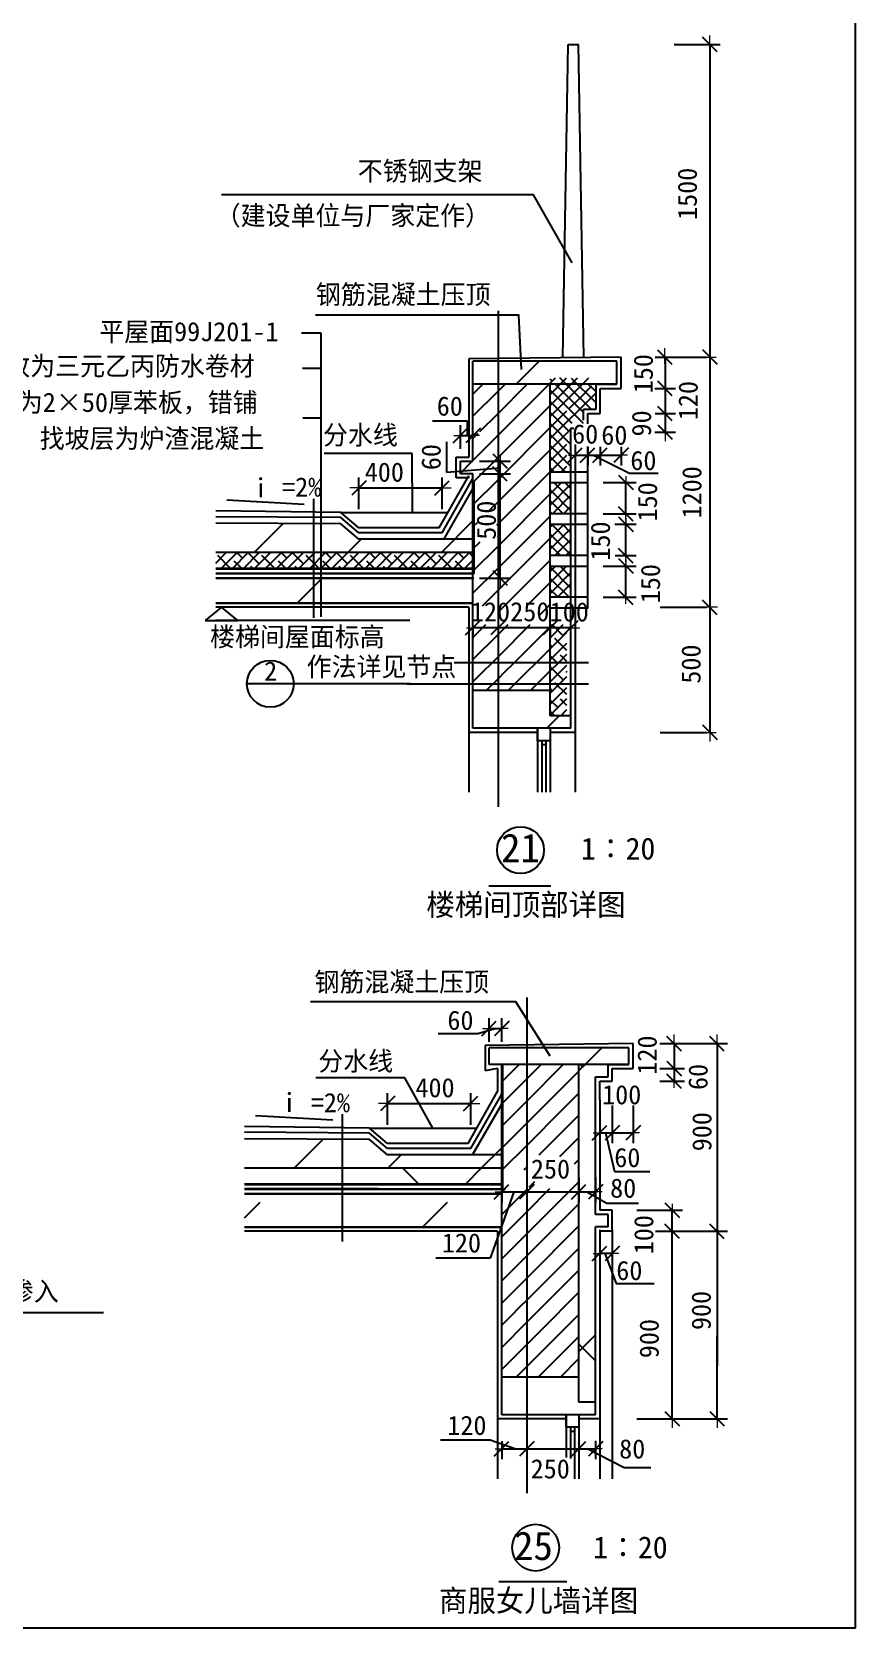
# Model space of a CAD drawing. Header units: metres. Extents: x 65 to 9390, y 5 to 11509.
# Drawn here: x 5442 to 9390, y 5 to 7657 of the extents above; entities that cross this region are included whole.
import ezdxf

# ---------------------------------------------------------------- set-up
doc = ezdxf.new("R2010")
doc.units = ezdxf.units.M
for name, color, linetype in [('PUB_DIM', 3, 'Continuous'), ('PUB_TEXT', 7, 'Continuous'), ('S_DOTE', 7, 'Continuous'), ('WALL', 7, 'Continuous')]:
    doc.layers.add(name, color=color, linetype=linetype)
pattern_1 = [(45, (0, 0), (-449.013, 449.013), [])]
pattern_2 = [(45, (0, 0), (-224.506, 224.506), [])]
pattern_3 = [(45, (0, 0), (-673.52, 673.52), [])]

# ---------------------------------------------------------------- blocks, each defined once
blk = doc.blocks.new('_DIMX')
at = {"lineweight": 15}
for p, q in [((-157.12, 0), (215.35, 0)), ((0, -186.55), (0, 149.74))]:
    blk.add_line(p, q, dxfattribs=at)
blk.add_lwpolyline([(-178.77, -174.13), (169.48, 174.41)])

msp = doc.modelspace()

# ---------------------------------------------------------------- hatches: boundary and pattern name
h = msp.add_hatch()
h.set_pattern_fill('ANSI31', scale=1000)
h.paths.add_polyline_path([(7677.83, 6078.4), (7677.83, 5968.4), (8247.83, 5968.4), (8247.83, 6078.4)])
h.paths.add_polyline_path([(7677.83, 4499.23), (7677.83, 4319.23), (8027.83, 4319.23), (8027.83, 4379.23), (7927.83, 4379.23), (7927.83, 4499.23)])
h.paths.add_polyline_path([(7677.83, 4319.23), (7677.83, 4499.23), (7557.83, 4499.23), (7557.83, 4319.23)])
h.paths.add_polyline_path([(7557.83, 6078.4), (7557.83, 5968.4), (7677.83, 5968.4), (7677.83, 6078.4)])
h = msp.add_hatch()
h.set_pattern_fill('AN33C', scale=200)
h.set_pattern_definition(pattern_1)
h.paths.add_polyline_path([(8247.83, 5968.4), (8247.83, 6078.4), (7677.83, 6078.4), (7677.83, 5968.4)])
h.paths.add_polyline_path([(7557.83, 6078.4), (7557.83, 5968.4), (7677.83, 5968.4), (7677.83, 6078.4)])
h.paths.add_polyline_path([(7677.83, 4499.23), (7677.83, 4319.23), (8027.83, 4319.23), (8027.83, 4379.23), (7927.83, 4379.23), (7927.83, 4499.23)])
h.paths.add_polyline_path([(7677.83, 4319.23), (7677.83, 4499.23), (7557.83, 4499.23), (7557.83, 4319.23)])
h = msp.add_hatch()
h.set_pattern_fill('AN33C', scale=100)
h.set_pattern_definition(pattern_2)
h.paths.add_polyline_path([(6792.91, 5299.32), (6323.72, 5302.38), (6323.72, 5162.67), (6792.91, 5162.67)])
h.paths.add_polyline_path([(6830.2, 5299.07), (6792.91, 5299.32), (6792.91, 5162.67), (6830.2, 5162.67)])
h.paths.add_polyline_path([(7557.83, 5225), (7009.86, 5225), (6924.1, 5298.46), (6830.2, 5299.07), (6830.2, 5162.67), (7557.83, 5162.67)])
h.paths.add_polyline_path([(7557.83, 5467.33), (7418.88, 5225), (7557.83, 5225)])
h = msp.add_hatch()
h.set_pattern_fill('AN32C', scale=300)
h.set_pattern_definition(pattern_3)
h.paths.add_polyline_path([(6792.91, 5299.32), (6323.72, 5302.38), (6323.72, 5162.67), (6792.91, 5162.67)])
h.paths.add_polyline_path([(6830.2, 5299.07), (6792.91, 5299.32), (6792.91, 5162.67), (6830.2, 5162.67)])
h.paths.add_polyline_path([(7557.83, 5225), (7009.86, 5225), (6924.1, 5298.46), (6830.2, 5299.07), (6830.2, 5162.67), (7557.83, 5162.67)])
h.paths.add_polyline_path([(7557.83, 5467.33), (7418.88, 5225), (7557.83, 5225)])
h = msp.add_hatch()
h.set_pattern_fill('AN33C', scale=200)
h.set_pattern_definition(pattern_1)
h.paths.add_polyline_path([(6872.47, 5038.87), (6323.72, 5038.87), (6323.72, 4918.87), (6872.47, 4918.87)])
h.paths.add_polyline_path([(7557.83, 5038.87), (6909.76, 5038.87), (6909.76, 4918.87), (7557.83, 4918.87)])
h.paths.add_polyline_path([(6909.76, 5038.87), (6872.47, 5038.87), (6872.47, 4918.87), (6909.76, 4918.87)])
h = msp.add_hatch()
h.set_pattern_fill('ANSI31', scale=1000)
h.paths.add_polyline_path([(7557.83, 5038.87), (6909.76, 5038.87), (6909.76, 4918.87), (7557.83, 4918.87)])
h.paths.add_polyline_path([(6909.76, 5038.87), (6872.47, 5038.87), (6872.47, 4918.87), (6909.76, 4918.87)])
h.paths.add_polyline_path([(6872.47, 5038.87), (6323.72, 5038.87), (6323.72, 4918.87), (6872.47, 4918.87)])
h = msp.add_hatch()
h.set_pattern_fill('AN33C', scale=200)
h.set_pattern_definition(pattern_1)
h.paths.add_polyline_path([(7815.42, 2706.93), (7815.42, 2786.93), (7635.42, 2786.93), (7635.42, 2706.93)])
h.paths.add_polyline_path([(7815.42, 2786.93), (7815.42, 2706.93), (8305.42, 2706.93), (8305.42, 2786.93)])
h.paths.add_polyline_path([(8145.42, 1027.76), (8145.42, 1087.76), (8065.42, 1087.76), (8065.42, 1207.76), (7815.42, 1207.76), (7815.42, 1027.76)])
h.paths.add_polyline_path([(7815.42, 1207.76), (7695.42, 1207.76), (7695.42, 1027.76), (7815.42, 1027.76)])
h = msp.add_hatch()
h.set_pattern_fill('ANSI31', scale=1000)
h.paths.add_polyline_path([(7815.42, 2706.93), (7815.42, 2786.93), (7635.42, 2786.93), (7635.42, 2706.93)])
h.paths.add_polyline_path([(8305.42, 2706.93), (8305.42, 2786.93), (7815.42, 2786.93), (7815.42, 2706.93)])
h.paths.add_polyline_path([(8145.42, 1027.76), (8145.42, 1087.76), (8065.42, 1087.76), (8065.42, 1207.76), (7815.42, 1207.76), (7815.42, 1027.76)])
h.paths.add_polyline_path([(7815.42, 1207.76), (7695.42, 1207.76), (7695.42, 1027.76), (7815.42, 1027.76)])
h = msp.add_hatch()
h.set_pattern_fill('ANSI38', scale=300)
h.paths.add_polyline_path([(8145.42, 2646.93), (8205.42, 2646.93), (8205.42, 2706.93), (8065.42, 2706.93), (8065.42, 2500.88, -0.03), (8145.42, 2496.86), (8145.42, 2515.77), (8145.42, 2556.93)])
h.paths.add_polyline_path([(8145.42, 2496.86, 0.03), (8065.42, 2500.88), (8065.42, 1545.89), (8145.42, 1545.89), (8145.42, 1927.76), (8205.42, 1927.76), (8205.42, 1987.76), (8145.42, 1987.76)])
h.paths.add_polyline_path([(8145.42, 1502.32), (8065.42, 1502.32), (8065.42, 1207.76), (8065.42, 1087.76), (8145.42, 1087.76)])
h.paths.add_polyline_path([(8145.42, 1545.89), (8065.42, 1545.89), (8065.42, 1502.32), (8145.42, 1502.32)])
h = msp.add_hatch()
h.set_pattern_fill('AN33C', scale=100)
h.set_pattern_definition(pattern_2)
h.paths.add_polyline_path([(6930.49, 2347.85), (6461.31, 2350.91), (6461.31, 2211.2), (6930.49, 2211.2)])
h.paths.add_polyline_path([(6967.78, 2347.6), (6930.49, 2347.85), (6930.49, 2211.2), (6967.78, 2211.2)])
h.paths.add_polyline_path([(7695.42, 2273.53), (7147.45, 2273.53), (7061.68, 2346.99), (6967.78, 2347.6), (6967.78, 2211.2), (7695.42, 2211.2)])
h.paths.add_polyline_path([(7695.42, 2515.86), (7556.47, 2273.53), (7695.42, 2273.53)])
h = msp.add_hatch()
h.set_pattern_fill('AN32C', scale=300)
h.set_pattern_definition(pattern_3)
h.paths.add_polyline_path([(6930.49, 2347.85), (6461.31, 2350.91), (6461.31, 2211.2), (6930.49, 2211.2)])
h.paths.add_polyline_path([(6967.78, 2347.6), (6930.49, 2347.85), (6930.49, 2211.2), (6967.78, 2211.2)])
h.paths.add_polyline_path([(7695.42, 2273.53), (7147.45, 2273.53), (7061.68, 2346.99), (6967.78, 2347.6), (6967.78, 2211.2), (7695.42, 2211.2)])
h.paths.add_polyline_path([(7695.42, 2515.86), (7556.47, 2273.53), (7695.42, 2273.53)])
h = msp.add_hatch()
h.set_pattern_fill('ANSI38', scale=300)
h.paths.add_polyline_path([(6930.49, 2211.2), (6461.31, 2211.2), (6461.31, 2133.45), (6930.49, 2133.45)])
h.paths.add_polyline_path([(7695.42, 2211.2), (6967.78, 2211.2), (6967.78, 2133.45), (7695.42, 2133.45)])
h.paths.add_polyline_path([(6967.78, 2211.2), (6930.49, 2211.2), (6930.49, 2133.45), (6967.78, 2133.45)])
h = msp.add_hatch()
h.set_pattern_fill('ANSI31', scale=1000)
h.paths.add_polyline_path([(7695.42, 2047.4), (7047.35, 2047.4), (7047.35, 1927.4), (7695.42, 1927.4)])
h.paths.add_polyline_path([(7047.35, 2047.4), (7010.06, 2047.4), (7010.06, 1927.4), (7047.35, 1927.4)])
h.paths.add_polyline_path([(7010.06, 2047.4), (6461.31, 2047.4), (6461.31, 1927.4), (7010.06, 1927.4)])
h = msp.add_hatch()
h.set_pattern_fill('AN33C', scale=200)
h.set_pattern_definition(pattern_1)
h.paths.add_polyline_path([(7010.06, 2047.4), (6461.31, 2047.4), (6461.31, 1927.4), (7010.06, 1927.4)])
h.paths.add_polyline_path([(7695.42, 2047.4), (7047.35, 2047.4), (7047.35, 1927.4), (7695.42, 1927.4)])
h.paths.add_polyline_path([(7047.35, 2047.4), (7010.06, 2047.4), (7010.06, 1927.4), (7047.35, 1927.4)])

# ---------------------------------------------------------------- linework, layer by layer
for p, q in [((7989.34, 6096.79), (8014.34, 7596.79)), ((8014.34, 7596.79), (8064.33, 7597.63)), ((8089.34, 6096.79), (8064.34, 7596.79)), ((6830.2, 6213.51), (6735.04, 6213.51)), ((6830.2, 4852.33), (6830.2, 6213.51)), ((8267.83, 6098.4), (7537.83, 6089.31)), ((7537.83, 6089.31), (7537.83, 5619)), ((8247.83, 6078.4), (7557.83, 6078.4)), ((7557.83, 5599), (7557.83, 6078.4)), ((8247.83, 5968.4), (8247.83, 6078.4)), ((8267.83, 5948.4), (8267.83, 6098.4)), ((6822.64, 6044.17), (6739.54, 6044.17)), ((7927.83, 5972.66), (7953.57, 5998.4)), ((7927.83, 5919.63), (8006.6, 5998.4)), ((7927.83, 5866.6), (8059.64, 5998.4)), ((7927.83, 5813.56), (8112.67, 5998.4)), ((7937.61, 5982.44), (7927.83, 5992.22)), ((8017.16, 5955.92), (7974.68, 5998.4)), ((8149.77, 5876.92), (8030.42, 5995.7)), ((7557.83, 5920.86), (7605.37, 5968.4)), ((8247.83, 5968.4), (7557.83, 5968.4)), ((7557.83, 5814.79), (7677.83, 5934.79)), ((7589.57, 5634.4), (7923.57, 5968.4)), ((7677.83, 5934.79), (7711.44, 5968.4)), ((7677.83, 5828.73), (7817.5, 5968.4)), ((7927.83, 4690.34), (7927.83, 5968.4)), ((7964.12, 5902.89), (7927.83, 5939.18)), ((7927.83, 5707.5), (8147.83, 5927.5)), ((8087.83, 5832.22), (7951.65, 5968.4)), ((8087.49, 5779.52), (7964.12, 5902.89)), ((8015.7, 5848.4), (8067.83, 5900.53)), ((8124.68, 5848.4), (8017.16, 5955.92)), ((8067.83, 5900.53), (8127.83, 5960.53)), ((8147.83, 5931.32), (8109.97, 5969.18)), ((8147.83, 5848.4), (8147.83, 5968.4)), ((8147.83, 5968.4), (8247.83, 5968.4)), ((8167.83, 5828.4), (8167.83, 5948.4)), ((8167.83, 5948.4), (8267.83, 5948.4)), ((7591.22, 5742.11), (7677.83, 5828.73)), ((7677.83, 5616.6), (7927.83, 5866.6)), ((8034.15, 5779.83), (7927.83, 5886.15)), ((7927.83, 5760.53), (8007.83, 5840.53)), ((8017.16, 5743.79), (7927.83, 5833.12)), ((8087.83, 5796.03), (8087.83, 5848.4)), ((8087.83, 5848.4), (8147.83, 5848.4)), ((8107.83, 5782.43), (8107.83, 5828.4)), ((8107.83, 5828.4), (8167.83, 5828.4)), ((6822.64, 5805.22), (6741.79, 5805.22)), ((7531.26, 5790.75), (7364.28, 5790.75)), ((7531.26, 5722.72), (7531.26, 5790.75)), ((7677.83, 5510.53), (7927.83, 5760.53)), ((7937.61, 5770.31), (7927.83, 5780.08)), ((7927.83, 5654.46), (8031.77, 5758.4)), ((8027.83, 5680.08), (7937.61, 5770.31)), ((8027.83, 5758.4), (8041.43, 5758.4)), ((8027.83, 5507.24), (8027.83, 5758.4)), ((7432.53, 5545.84), (7432.53, 5691.61)), ((7557.83, 5708.73), (7582.35, 5733.25)), ((7672.35, 5717.18), (7677.83, 5722.66)), ((8027.83, 5627.05), (7927.83, 5727.05)), ((7927.83, 5601.43), (8007.83, 5681.43)), ((8027.83, 5574.02), (7927.83, 5674.02)), ((8047.83, 5678.75), (8047.83, 5507.24)), ((7266.03, 5635.68), (6843.51, 5635.68)), ((7477.83, 5519), (7477.83, 5619)), ((7477.83, 5619), (7537.83, 5619)), ((7497.83, 5542.66), (7554.17, 5599)), ((7497.83, 5539), (7497.83, 5599)), ((7497.83, 5599), (7557.83, 5599)), ((7557.83, 5602.66), (7589.57, 5634.4)), ((7557.83, 5496.6), (7677.83, 5616.6)), ((7677.83, 5404.46), (7927.83, 5654.46)), ((7927.83, 5548.4), (8007.83, 5628.4)), ((8002.02, 5546.79), (7927.83, 5620.99)), ((8007.83, 5647.05), (8003.9, 5650.98)), ((8135.61, 5628.57), (8308.56, 5542.17)), ((7396.39, 5280.1), (7537.83, 5528.96)), ((7410.07, 5255.61), (7557.83, 5515.58)), ((7687.06, 5565.28), (7432.53, 5545.84)), ((7537.83, 5519), (7477.83, 5519)), ((7557.83, 5539), (7497.83, 5539)), ((7537.83, 5519), (7537.83, 5528.96)), ((7557.83, 5539), (7557.83, 5539)), ((7557.83, 5507.24), (7557.83, 5539)), ((7557.83, 5390.53), (7677.83, 5510.53)), ((7677.83, 5298.4), (7927.83, 5548.4)), ((7948.99, 5546.79), (7927.83, 5567.95)), ((7979.26, 5546.79), (8007.83, 5575.37)), ((8308.56, 5542.17), (8445.55, 5542.17)), ((7557.83, 4690.34), (7557.83, 5507.24)), ((7561.59, 5507.24), (7561.59, 5058.87)), ((7677.83, 5192.33), (7927.83, 5442.33)), ((7927.83, 5495.37), (7929.26, 5496.79)), ((7927.83, 5442.33), (7982.29, 5496.79)), ((7927.83, 5389.3), (8025.89, 5487.35)), ((8027.83, 5361.89), (7927.83, 5461.89)), ((7938.36, 5346.79), (8027.83, 5436.27)), ((8027.83, 5414.92), (7945.96, 5496.79)), ((8027.83, 5467.95), (7998.99, 5496.79)), ((8007.83, 5434.92), (8003.9, 5438.85)), ((8027.83, 4690.34), (8027.83, 5507.24)), ((8047.83, 5507.24), (8047.83, 4690.34)), ((6924.1, 5353.56), (6323.72, 5361.67)), ((6792.91, 5419.33), (6792.91, 4848.8)), ((7639.01, 5365.65), (7677.83, 5404.46)), ((7989.89, 5346.79), (7927.83, 5408.85)), ((7991.39, 5346.79), (8027.83, 5383.23)), ((6924.1, 5329.07), (6323.72, 5333.23)), ((6924.1, 5298.46), (6323.72, 5302.38)), ((7009.86, 5280.1), (6924.1, 5353.56)), ((6924.1, 5353.56), (7438.14, 5353.56)), ((7009.86, 5255.61), (6924.1, 5329.07)), ((7009.86, 5225), (6924.1, 5298.46)), ((7557.83, 5284.46), (7582.35, 5308.98)), ((7672.35, 5292.92), (7677.83, 5298.4)), ((7677.83, 5086.27), (7927.83, 5336.27)), ((7936.86, 5346.79), (7927.83, 5355.82)), ((7927.83, 5283.23), (7941.39, 5296.79)), ((7927.83, 5230.2), (7994.42, 5296.79)), ((8027.83, 5202.79), (7933.82, 5296.79)), ((8027.83, 5255.82), (7986.86, 5296.79)), ((7396.39, 5280.1), (7009.86, 5280.1)), ((7410.07, 5255.61), (7009.86, 5255.61)), ((7557.83, 5225), (7009.86, 5225)), ((7557.83, 5178.4), (7591.65, 5212.22)), ((7677.83, 4980.2), (7927.83, 5230.2)), ((7927.83, 5177.17), (8027.83, 5277.17)), ((8027.83, 5149.75), (7927.83, 5249.75)), ((7950.49, 5146.79), (8027.83, 5224.13)), ((8007.83, 5222.79), (8003.9, 5226.72)), ((6323.72, 5111.01), (6375.37, 5162.67)), ((6323.72, 5162.67), (7557.83, 5162.67)), ((6395.61, 5084.92), (6333.36, 5147.17)), ((6350.66, 5084.92), (6428.4, 5162.67)), ((6373.13, 5160.43), (6370.9, 5162.67)), ((6403.69, 5084.92), (6481.44, 5162.67)), ((6452.68, 5133.91), (6423.93, 5162.67)), ((6456.72, 5084.92), (6534.47, 5162.67)), ((6532.23, 5107.39), (6476.96, 5162.67)), ((6509.75, 5084.92), (6587.5, 5162.67)), ((6607.74, 5084.92), (6545.49, 5147.17)), ((6562.79, 5084.92), (6640.54, 5162.67)), ((6585.27, 5160.43), (6583.03, 5162.67)), ((6615.82, 5084.92), (6693.57, 5162.67)), ((6664.82, 5133.91), (6636.06, 5162.67)), ((6668.85, 5084.92), (6746.6, 5162.67)), ((6744.37, 5107.39), (6689.09, 5162.67)), ((6721.89, 5084.92), (6792.91, 5155.94)), ((6792.91, 5111.89), (6757.62, 5147.17)), ((6792.91, 5155.94), (6799.64, 5162.67)), ((6792.91, 5102.9), (6830.2, 5140.19)), ((6797.4, 5160.43), (6795.16, 5162.67)), ((6830.2, 5140.19), (6852.67, 5162.67)), ((6830.2, 5087.16), (6905.7, 5162.67)), ((6876.95, 5133.91), (6848.19, 5162.67)), ((6880.99, 5084.92), (6958.73, 5162.67)), ((6956.5, 5107.39), (6901.23, 5162.67)), ((6934.02, 5084.92), (7011.77, 5162.67)), ((7032.01, 5084.92), (6969.76, 5147.17)), ((6987.05, 5084.92), (7064.8, 5162.67)), ((7009.53, 5160.43), (7007.29, 5162.67)), ((7040.08, 5084.92), (7117.83, 5162.67)), ((7089.08, 5133.91), (7060.33, 5162.67)), ((7093.12, 5084.92), (7170.87, 5162.67)), ((7168.63, 5107.39), (7113.36, 5162.67)), ((7146.15, 5084.92), (7223.9, 5162.67)), ((7244.14, 5084.92), (7181.89, 5147.17)), ((7199.18, 5084.92), (7276.93, 5162.67)), ((7221.66, 5160.43), (7219.42, 5162.67)), ((7252.22, 5084.92), (7329.97, 5162.67)), ((7301.21, 5133.91), (7272.46, 5162.67)), ((7305.25, 5084.92), (7383, 5162.67)), ((7380.76, 5107.39), (7325.49, 5162.67)), ((7358.28, 5084.92), (7436.03, 5162.67)), ((7456.27, 5084.92), (7394.02, 5147.17)), ((7411.32, 5084.92), (7489.06, 5162.67)), ((7433.79, 5160.43), (7431.56, 5162.67)), ((7464.35, 5084.92), (7542.1, 5162.67)), ((7513.34, 5133.91), (7484.59, 5162.67)), ((7557.83, 5142.46), (7537.62, 5162.67)), ((7557.83, 5072.33), (7677.83, 5192.33)), ((7977.76, 5146.79), (7927.83, 5196.72)), ((8003.52, 5146.79), (8027.83, 5171.1)), ((6323.72, 5084.92), (7557.83, 5084.92)), ((7557.83, 5084.92), (6323.72, 5084.92)), ((6323.72, 5082.67), (7557.83, 5082.67)), ((6323.72, 5063.02), (6965.6, 5063.02)), ((7557.83, 5060.77), (6323.72, 5060.77)), ((6323.72, 5060.77), (7561.59, 5060.77)), ((7561.59, 5058.87), (6323.72, 5058.87)), ((6448.65, 5084.92), (6412.91, 5120.65)), ((6501.68, 5084.92), (6492.46, 5094.14)), ((6660.78, 5084.92), (6625.04, 5120.65)), ((6713.81, 5084.92), (6704.59, 5094.14)), ((6774.92, 5084.92), (6792.91, 5102.9)), ((6819.88, 5084.92), (6792.91, 5111.89)), ((6827.95, 5084.92), (6830.2, 5087.16)), ((6872.91, 5084.92), (6837.17, 5120.65)), ((6925.94, 5084.92), (6916.72, 5094.14)), ((7085.04, 5084.92), (7049.3, 5120.65)), ((7138.08, 5084.92), (7128.85, 5094.14)), ((7297.17, 5084.92), (7261.44, 5120.65)), ((7350.21, 5084.92), (7340.99, 5094.14)), ((7509.31, 5084.92), (7473.57, 5120.65)), ((7517.38, 5084.92), (7557.83, 5125.37)), ((7557.83, 5089.42), (7553.12, 5094.14)), ((7557.83, 4966.27), (7677.83, 5086.27)), ((7689.97, 4886.27), (7927.83, 5124.13)), ((7927.83, 5071.1), (7953.52, 5096.79)), ((7927.83, 5018.07), (8006.56, 5096.79)), ((8027.83, 4990.66), (7927.83, 5090.66)), ((7927.83, 4965.03), (8027.83, 5065.03)), ((8027.83, 5043.69), (7977.38, 5094.14)), ((7561.59, 5038.87), (6323.72, 5038.87)), ((7557.83, 5038.87), (6323.72, 5038.87)), ((6323.72, 5038.87), (7557.83, 5038.87)), ((7557.83, 4319.23), (7557.83, 5005.66)), ((7603.6, 4905.97), (7677.83, 4980.2)), ((7815.73, 4905.97), (7927.83, 5018.07)), ((8018.66, 4946.79), (7927.83, 5037.62)), ((7927.83, 4379.23), (7927.83, 5005.66)), ((7965.63, 4946.79), (7927.83, 4984.59)), ((7962.62, 4946.79), (8027.83, 5012)), ((8007.83, 5010.66), (8003.9, 5014.59)), ((8027.83, 4319.23), (8027.83, 5005.66)), ((8047.83, 5005.66), (8047.83, 4012.19)), ((7557.83, 4918.87), (6323.72, 4918.87)), ((6323.72, 4918.87), (7557.83, 4918.87)), ((7537.83, 4898.87), (6323.72, 4898.87)), ((7537.83, 4898.87), (7537.83, 4012.19)), ((7537.83, 4898.87), (7537.83, 4690.34)), ((7879.54, 4863.71), (7927.83, 4912)), ((7557.83, 4754.13), (7619.67, 4815.97)), ((7557.83, 4648.07), (7677.83, 4768.07)), ((7677.83, 4768.07), (7726.11, 4816.35)), ((7677.83, 4662), (7831.8, 4815.97)), ((7755.17, 4633.27), (7927.83, 4805.94)), ((7927.83, 4805.94), (7937.86, 4815.97)), ((7927.83, 4752.9), (7990.9, 4815.97)), ((7927.83, 4699.87), (8007.83, 4779.87)), ((7990.64, 4762.68), (7937.35, 4815.97)), ((8007.83, 4692.46), (7950.87, 4749.42)), ((8007.83, 4798.52), (8003.9, 4802.45)), ((7861.23, 4633.27), (7927.83, 4699.87)), ((7937.61, 4709.65), (7927.83, 4719.42)), ((7927.83, 4646.84), (7956.41, 4675.41)), ((7956.41, 4675.41), (8007.83, 4726.84)), ((7967.3, 4633.27), (8007.83, 4673.8)), ((8007.83, 4639.42), (7977.38, 4669.87)), ((8112.34, 4633.27), (7467.67, 4633.27)), ((7602.98, 4587.15), (7649.1, 4633.27)), ((7649.1, 4633.27), (7677.83, 4662)), ((7709.05, 4587.15), (7755.17, 4633.27)), ((7815.11, 4587.15), (7861.23, 4633.27)), ((7921.18, 4587.15), (7927.83, 4593.8)), ((7960.95, 4633.27), (7927.83, 4666.39)), ((7927.83, 4593.8), (7967.3, 4633.27)), ((7927.83, 4540.77), (8007.83, 4620.77)), ((7990.64, 4550.55), (7927.83, 4613.36)), ((7964.12, 4630.1), (7960.95, 4633.27)), ((7258.17, 4531.73), (6474.87, 4531.73)), ((7239.75, 4531.73), (8112.34, 4531.73)), ((7557.83, 4542), (7602.98, 4587.15)), ((7621.13, 4499.23), (7677.83, 4555.94)), ((7677.83, 4555.94), (7709.05, 4587.15)), ((7727.19, 4499.23), (7815.11, 4587.15)), ((7833.26, 4499.23), (7921.18, 4587.15)), ((7927.83, 4487.74), (8007.83, 4567.74)), ((8007.83, 4480.32), (7950.87, 4537.29)), ((8007.83, 4586.39), (8003.9, 4590.32)), ((7927.83, 4499.23), (7557.83, 4499.23)), ((7927.83, 4434.7), (8007.83, 4514.7)), ((7937.61, 4497.51), (7927.83, 4507.29)), ((7927.83, 4381.67), (8007.83, 4461.67)), ((7964.12, 4417.97), (7927.83, 4454.26)), ((8007.83, 4427.29), (7977.38, 4457.74)), ((7949.83, 4379.23), (7927.83, 4401.23)), ((8027.83, 4379.23), (7927.83, 4379.23)), ((7978.42, 4379.23), (8007.83, 4408.64)), ((7867.83, 4299.23), (7537.83, 4299.23)), ((8027.83, 4319.23), (7557.83, 4319.23)), ((7864.42, 4321.93), (7864.42, 4321.93)), ((7864.42, 4321.93), (7864.42, 4321.93)), ((7867.83, 4319.23), (7867.83, 4259.23)), ((7867.83, 4259.23), (7867.83, 4319.23)), ((7927.83, 4319.23), (7927.83, 4259.23)), ((7927.83, 4319.23), (7927.83, 4259.23)), ((8047.83, 4299.23), (7927.83, 4299.23)), ((7867.83, 4259.23), (7867.83, 4012.19)), ((7927.83, 4259.23), (7867.83, 4259.23)), ((7927.83, 4259.23), (7867.83, 4259.23)), ((7887.83, 4259.23), (7887.83, 4012.19)), ((7907.83, 4239.23), (7887.83, 4239.23)), ((7907.83, 4259.23), (7907.83, 4012.19)), ((7927.83, 4259.23), (7927.83, 4012.19)), ((7580.85, 2854.36), (7391.33, 2854.36)), ((7668.54, 2879.8), (7580.85, 2854.36)), ((8325.42, 2806.93), (7615.42, 2797.07)), ((7615.42, 2797.84), (7615.42, 2676.93)), ((8305.42, 2786.93), (7635.42, 2786.93)), ((7635.42, 2706.93), (7635.42, 2786.93)), ((8305.42, 2706.93), (8305.42, 2786.93)), ((8325.42, 2686.93), (8325.42, 2806.93)), ((7675.42, 2686.93), (7615.42, 2676.93)), ((8305.42, 2706.93), (7635.42, 2706.93)), ((7675.42, 2686.93), (7675.42, 2577.49)), ((7695.42, 1698.87), (7695.42, 2706.93)), ((7699.18, 2706.93), (7699.18, 2107.4)), ((7699.18, 2627.19), (7778.91, 2706.93)), ((7815.42, 2637.37), (7884.98, 2706.93)), ((7815.42, 2531.3), (7991.04, 2706.93)), ((8065.42, 1207.76), (8065.42, 2706.93)), ((8205.42, 2646.93), (8205.42, 2706.93)), ((8205.42, 2706.93), (8305.42, 2706.93)), ((8225.42, 2626.93), (8225.42, 2686.93)), ((8225.42, 2686.93), (8325.42, 2686.93)), ((7230.72, 2642.83), (6804.25, 2642.83)), ((7699.18, 2521.13), (7815.42, 2637.37)), ((7865.6, 2475.42), (8065.42, 2675.24)), ((8145.42, 2556.93), (8145.42, 2646.93)), ((8145.42, 2646.93), (8205.42, 2646.93)), ((8165.42, 2536.93), (8165.42, 2626.93)), ((8165.42, 2626.93), (8225.42, 2626.93)), ((7533.97, 2328.63), (7675.42, 2577.49)), ((7547.66, 2304.14), (7695.42, 2564.11)), ((7699.18, 2415.06), (7815.42, 2531.3)), ((7993.91, 2497.67), (8065.42, 2569.17)), ((8145.42, 2556.93), (8145.42, 2556.93)), ((8145.42, 2515.77), (8145.42, 2556.93)), ((8165.42, 2536.93), (8165.42, 2515.77)), ((8165.42, 2536.93), (8165.42, 2536.93)), ((6930.49, 2467.86), (6930.49, 1857.33)), ((7556.18, 2273.02), (7695.42, 2515.86)), ((7815.42, 2319.17), (7993.91, 2497.67)), ((7815.42, 2425.24), (7865.6, 2475.42)), ((7875.79, 2273.47), (8065.42, 2463.1)), ((8145.42, 1987.76), (8145.42, 2515.77)), ((8165.42, 2515.77), (8165.42, 2007.76)), ((7061.68, 2402.09), (6461.31, 2410.2)), ((7061.68, 2377.6), (6461.31, 2381.76)), ((7147.45, 2328.63), (7061.68, 2402.09)), ((7061.68, 2402.09), (7575.73, 2402.09)), ((7147.45, 2304.14), (7061.68, 2377.6)), ((7699.18, 2309), (7815.42, 2425.24)), ((8193.38, 2379.92), (8236.95, 2192.99)), ((7061.68, 2346.99), (6461.31, 2350.91)), ((7147.45, 2273.53), (7061.68, 2346.99)), ((7533.97, 2328.63), (7147.45, 2328.63)), ((7547.66, 2304.14), (7147.45, 2304.14)), ((7699.18, 2202.93), (7815.42, 2319.17)), ((7974.26, 2265.89), (8065.42, 2357.04)), ((7695.42, 2273.53), (7147.45, 2273.53)), ((8044.99, 2230.54), (8065.42, 2250.97)), ((6461.31, 2211.2), (7695.42, 2211.2)), ((7804, 2201.69), (7815.42, 2213.1)), ((7815.42, 1894.91), (8065.42, 2144.91)), ((7827.56, 2119.18), (7854.15, 2145.77)), ((8236.95, 2192.99), (8406.12, 2192.99)), ((7695.42, 2133.45), (6461.31, 2133.45)), ((6461.31, 2133.45), (7695.42, 2133.45)), ((6461.31, 2131.2), (7695.42, 2131.2)), ((6461.31, 2111.55), (7103.19, 2111.55)), ((7695.42, 2109.3), (6461.31, 2109.3)), ((6461.31, 2109.3), (7699.18, 2109.3)), ((7699.18, 2107.4), (6461.31, 2107.4)), ((7699.18, 2087.4), (6461.31, 2087.4)), ((6461.31, 2087.4), (7695.42, 2087.4)), ((7695.42, 2087.4), (6461.31, 2087.4)), ((7754.25, 2096.36), (7639.42, 1778.84)), ((7695.42, 2093.1), (7714, 2111.69)), ((7695.42, 1987.04), (7815.42, 2107.04)), ((7815.42, 2107.04), (7820.06, 2111.69)), ((7815.42, 2000.97), (7926.13, 2111.69)), ((8103.53, 2096.39), (8199.64, 2042.62)), ((7695.42, 1027.76), (7695.42, 2014.19)), ((7695.42, 1880.97), (7815.42, 2000.97)), ((7815.42, 1788.84), (8065.42, 2038.84)), ((8225.42, 2007.76), (8165.42, 2007.76)), ((8199.64, 2042.62), (8352.15, 2042.62)), ((8225.42, 1907.76), (8225.42, 2007.76)), ((6461.31, 1927.4), (7695.42, 1927.4)), ((7695.42, 1927.4), (6461.31, 1927.4)), ((7815.42, 1682.77), (8065.42, 1932.77)), ((8205.42, 1987.76), (8145.42, 1987.76)), ((8145.42, 1027.76), (8145.42, 1927.76)), ((8205.42, 1927.76), (8145.42, 1927.76)), ((8205.42, 1927.76), (8205.42, 1987.76)), ((7675.42, 1907.4), (6461.31, 1907.4)), ((7675.42, 1907.4), (7675.42, 1698.87)), ((7675.42, 1907.4), (7675.42, 720.72)), ((7695.42, 1774.91), (7815.42, 1894.91)), ((8165.42, 1907.76), (8165.42, 720.72)), ((8225.42, 1907.76), (8165.42, 1907.76)), ((7639.42, 1778.84), (7379.02, 1778.84)), ((7695.42, 1668.84), (7815.42, 1788.84)), ((7815.42, 1576.71), (8065.42, 1826.71)), ((8189.56, 1800.2), (8244.67, 1656.8)), ((7890.66, 1545.89), (8065.42, 1720.64)), ((7695.42, 1562.77), (7815.42, 1682.77)), ((7996.73, 1545.89), (8065.42, 1614.58)), ((8244.67, 1656.8), (8426.64, 1656.8)), ((7741.02, 1502.32), (7784.6, 1545.89)), ((7784.6, 1545.89), (7815.42, 1576.71)), ((7847.09, 1502.32), (7890.66, 1545.89)), ((7953.16, 1502.32), (7996.73, 1545.89)), ((7695.42, 1456.71), (7741.02, 1502.32)), ((7695.42, 1350.64), (7815.42, 1470.64)), ((7815.42, 1470.64), (7847.09, 1502.32)), ((7815.42, 1364.58), (7953.16, 1502.32)), ((7815.42, 1258.51), (8059.22, 1502.32)), ((8059.22, 1502.32), (8065.42, 1508.51)), ((7870.73, 1207.76), (8065.42, 1402.44)), ((7695.42, 1244.58), (7815.42, 1364.58)), ((7764.67, 1207.76), (7815.42, 1258.51)), ((7976.8, 1207.76), (8065.42, 1296.38)), ((8065.42, 1207.76), (7695.42, 1207.76)), ((8065.42, 1087.76), (8065.42, 1207.76)), ((8065.42, 1087.76), (8065.42, 1207.76)), ((8145.42, 1087.76), (8065.42, 1087.76)), ((8005.42, 1007.76), (7675.42, 1007.76)), ((8145.42, 1027.76), (7695.42, 1027.76)), ((8002.01, 1030.46), (8002.01, 1030.46)), ((8002.01, 1030.46), (8002.01, 1030.46)), ((8005.42, 1027.76), (8005.42, 967.76)), ((8005.42, 967.76), (8005.42, 1027.76)), ((8065.42, 1027.76), (8065.42, 967.76)), ((8065.42, 1027.76), (8065.42, 967.76)), ((8065.42, 967.76), (8005.42, 967.76)), ((8005.42, 967.76), (8005.42, 822.14)), ((8065.42, 967.76), (8005.42, 967.76)), ((8025.42, 967.76), (8025.42, 818.4)), ((8045.42, 947.76), (8025.42, 947.76)), ((8045.42, 967.76), (8045.42, 720.72)), ((8065.42, 967.76), (8065.42, 720.72)), ((7640.27, 905.67), (7402.33, 905.67)), ((7759.24, 864.25), (7640.27, 905.67)), ((8104.86, 865.17), (8282.34, 774.93)), ((8282.34, 774.93), (8410.7, 774.93))]:
    msp.add_line(p, q)
msp.add_lwpolyline([(65.04, 11501.49), (9390.28, 11501.49), (9390.28, 4.66), (65.04, 4.66)], close=True)
for points in [[(8033.18, 6550.29), (7847.56, 6877.06), (6351.61, 6877.06)], [(7790.29, 6038.74), (7776.97, 6299.38), (6802.67, 6299.38)], [(8109.34, 5779.03), (8109.34, 5828.4)], [(8109.34, 4896.79), (8109.34, 5669.4)], [(7267.11, 5353.56), (7266.03, 5635.68)], [(7927.83, 5496.79), (8109.34, 5496.79), (8109.34, 5546.79), (7927.83, 5546.79)], [(7418.59, 5224.49), (7557.83, 5467.33)], [(7927.83, 5296.79), (8109.34, 5296.79), (8109.34, 5346.79), (7927.83, 5346.79)], [(7927.83, 5096.79), (8109.34, 5096.79), (8109.34, 5146.79), (7927.83, 5146.79)], [(7927.83, 4896.79), (8109.34, 4896.79), (8109.34, 4946.79), (7927.83, 4946.79)], [(7927.83, 4379.23), (7927.83, 4499.23)], [(8027.83, 4319.23), (7557.83, 4319.23)], [(7633.76, 3563.96), (7931.64, 3563.96)], [(7927.88, 2747.27), (7764.04, 3007.91), (6778.82, 3007.91)], [(7364.44, 2402.09), (7230.72, 2642.83)], [(8225.42, 1907.76), (8225.42, 720.76)], [(8145.42, 1027.76), (7695.42, 1027.76)], [(8165.42, 1007.76), (8065.42, 1007.76)], [(7681.57, 227.24), (8007.96, 227.24)]]:
    msp.add_lwpolyline(points)
for centre in [(6585.96, 4532.15), (7785.43, 3734.67), (7858.25, 390.35)]:
    msp.add_circle(centre, 112.25)
at = {"layer": 'PUB_DIM'}
for p, q in [((8521.87, 7597.93), (8743.79, 7597.93)), ((8693.79, 7597.73), (8693.79, 6098.6)), ((8430.7, 6098.4), (8527.46, 6098.4)), ((8455.43, 6098.4), (8677.35, 6098.4)), ((8455.43, 6098.4), (8677.35, 6098.4)), ((8478.67, 6098.2), (8478.67, 5948.6)), ((8693.79, 6098.2), (8693.79, 4899.07)), ((8430.11, 5948.4), (8528.76, 5948.4)), ((8430.11, 5948.4), (8526.86, 5948.4)), ((8478.76, 5948.2), (8478.76, 5828.6)), ((8430.7, 5828.4), (8529.35, 5828.4)), ((8430.7, 5828.4), (8529.35, 5828.4)), ((8478.76, 5828.2), (8478.76, 5738.6)), ((7497.83, 5659), (7497.83, 5772.83)), ((7557.83, 5659), (7557.83, 5772.83)), ((7497.63, 5722.83), (7497.43, 5722.83)), ((7497.83, 5722.83), (7557.83, 5722.83)), ((7558.03, 5722.83), (7558.23, 5722.83)), ((8047.83, 5668.49), (8047.83, 5578.49)), ((8107.83, 5668.49), (8107.83, 5578.49)), ((8107.83, 5668.49), (8107.83, 5578.49)), ((8167.83, 5668.49), (8167.83, 5578.49)), ((8167.83, 5668.49), (8167.83, 5578.49)), ((8267.83, 5668.49), (8267.83, 5578.49)), ((8430.11, 5738.4), (8528.76, 5738.4)), ((7589.79, 5599), (7737.35, 5599)), ((7687.35, 5599.2), (7687.35, 5599.4)), ((7687.35, 5539), (7687.35, 5599)), ((8047.63, 5628.49), (8047.43, 5628.49)), ((8047.83, 5628.49), (8107.83, 5628.49)), ((8107.63, 5628.49), (8107.43, 5628.49)), ((8107.83, 5628.49), (8167.83, 5628.49)), ((8108.03, 5628.49), (8108.23, 5628.49)), ((8167.63, 5628.49), (8167.43, 5628.49)), ((8167.83, 5628.49), (8267.83, 5628.49)), ((8168.03, 5628.49), (8168.23, 5628.49)), ((8268.03, 5628.49), (8268.23, 5628.49)), ((7009.86, 5369.75), (7009.86, 5520.87)), ((7410.07, 5369.75), (7410.07, 5520.87)), ((7589.79, 5539), (7737.35, 5539)), ((7589.79, 5539), (7737.35, 5539)), ((7687.35, 5039.07), (7687.35, 5538.8)), ((7687.35, 5538.8), (7687.35, 5538.6)), ((7010.06, 5470.87), (7409.87, 5470.87)), ((8181.56, 5496.79), (8340.82, 5496.79)), ((8290.82, 5496.99), (8290.82, 5497.19)), ((8290.82, 5346.79), (8290.82, 5496.79)), ((8181.56, 5346.79), (8340.82, 5346.79)), ((8238.53, 5296.79), (8340.82, 5296.79)), ((8290.82, 5346.59), (8290.82, 5346.39)), ((8290.82, 5296.99), (8290.82, 5297.19)), ((8290.82, 5146.79), (8290.82, 5296.79)), ((8239.73, 5146.79), (8340.82, 5146.79)), ((8290.82, 5146.59), (8290.82, 5146.39)), ((8181.56, 5096.8), (8340.82, 5096.8)), ((8290.82, 5097), (8290.82, 5097.2)), ((8290.82, 4946.8), (8290.82, 5096.8)), ((7589.79, 5038.87), (7737.35, 5038.87)), ((6352.22, 4898.83), (6274.02, 4835.4)), ((6430.42, 4835.4), (6352.22, 4898.83)), ((8181.56, 4946.8), (8340.82, 4946.8)), ((8290.82, 4946.6), (8290.82, 4946.4)), ((8455.43, 4898.87), (8677.42, 4898.87)), ((8455.43, 4898.87), (8677.35, 4898.87)), ((8693.85, 4898.67), (8693.85, 4299.43)), ((6274.02, 4835.4), (6430.42, 4835.4)), ((7255.62, 4835.4), (6324.29, 4835.4)), ((7557.63, 4800.97), (7557.43, 4800.97)), ((7677.83, 4800.97), (7557.83, 4800.97)), ((7557.83, 4793.65), (7557.83, 4750.97)), ((7678.03, 4800.97), (7678.23, 4800.97)), ((7927.63, 4800.97), (7678.03, 4800.97)), ((7927.83, 4793.65), (7927.83, 4750.97)), ((7927.83, 4793.65), (7927.83, 4750.97)), ((8027.63, 4800.97), (7928.03, 4800.97)), ((8455.43, 4299.23), (8677.42, 4299.23)), ((7635.42, 2815.64), (7635.42, 2929.47)), ((7695.42, 2815.64), (7695.42, 2929.47)), ((7635.22, 2879.47), (7635.02, 2879.47)), ((7635.42, 2879.47), (7695.42, 2879.47)), ((7695.62, 2879.47), (7695.82, 2879.47)), ((8454.24, 2806.93), (8572.89, 2806.93)), ((8522.89, 2806.73), (8522.89, 2687.13)), ((8556.26, 2806.93), (8778.25, 2806.93)), ((8728.25, 2806.73), (8728.25, 1907.6)), ((8454.24, 2686.93), (8572.89, 2686.93)), ((8454.24, 2686.93), (8572.89, 2686.93)), ((8522.89, 2687.13), (8522.89, 2687.33)), ((8522.89, 2686.93), (8522.89, 2626.93)), ((8454.24, 2626.93), (8572.89, 2626.93)), ((8522.89, 2626.73), (8522.89, 2626.53)), ((7147.45, 2418.28), (7147.45, 2569.4)), ((7547.66, 2418.28), (7547.66, 2569.4)), ((7147.65, 2519.4), (7547.46, 2519.4)), ((8165.41, 2509.48), (8165.41, 2329.48)), ((8225.41, 2509.48), (8225.41, 2329.48)), ((8225.41, 2509.48), (8225.41, 2329.48)), ((8325.41, 2509.48), (8325.41, 2329.48)), ((8165.21, 2379.48), (8165.01, 2379.48)), ((8165.41, 2379.48), (8225.41, 2379.48)), ((8225.21, 2379.48), (8225.01, 2379.48)), ((8225.41, 2379.48), (8325.41, 2379.48)), ((8225.61, 2379.48), (8225.81, 2379.48)), ((8325.61, 2379.48), (8325.81, 2379.48)), ((7815.42, 2165.34), (7815.42, 2046.69)), ((8065.42, 2165.34), (8065.42, 2046.69)), ((8065.42, 2165.34), (8065.42, 2046.69)), ((8145.42, 2165.34), (8145.42, 2046.69)), ((7695.22, 2096.69), (7695.02, 2096.69)), ((7695.42, 2116.48), (7695.42, 2046.69)), ((7695.42, 2096.69), (7815.42, 2096.69)), ((7815.42, 2116.48), (7815.42, 2046.69)), ((7815.62, 2096.69), (8065.22, 2096.69)), ((7815.62, 2096.69), (7815.82, 2096.69)), ((8065.22, 2096.69), (8065.02, 2096.69)), ((8065.42, 2096.69), (8145.42, 2096.69)), ((8145.62, 2096.69), (8145.82, 2096.69)), ((8344.06, 2007.76), (8563.06, 2007.76)), ((8513.06, 2007.96), (8513.06, 2008.16)), ((8513.06, 1907.76), (8513.06, 2007.76)), ((8165.42, 1913.3), (8165.42, 1750.17)), ((8225.42, 1913.3), (8225.42, 1750.17)), ((8432.66, 1907.76), (8563.06, 1907.76)), ((8446.83, 1907.76), (8563.06, 1907.76)), ((8513.06, 1007.96), (8513.06, 1907.56)), ((8513.06, 1907.56), (8513.06, 1907.36)), ((8556.26, 1907.4), (8778.25, 1907.4)), ((8556.26, 1907.4), (8778.25, 1907.4)), ((8728.25, 1907.2), (8728.25, 1261.32)), ((8165.22, 1800.17), (8165.02, 1800.17)), ((8225.42, 1800.17), (8165.42, 1800.17)), ((8225.62, 1800.17), (8225.82, 1800.17)), ((8728.25, 1007.96), (8728.25, 1405.97)), ((8344.06, 1007.76), (8563.06, 1007.76)), ((8556.26, 1007.76), (8778.25, 1007.76)), ((7695.22, 864.35), (7695.02, 864.35)), ((7695.42, 900.69), (7695.42, 814.35)), ((7695.42, 864.35), (7815.42, 864.35)), ((7815.42, 900.69), (7815.42, 814.35)), ((7815.42, 900.69), (7815.42, 814.35)), ((7815.62, 864.35), (8065.22, 864.35)), ((7815.62, 864.35), (7815.82, 864.35)), ((8065.22, 864.35), (8065.02, 864.35)), ((8065.42, 900.69), (8065.42, 814.35)), ((8065.42, 900.69), (8065.42, 814.35)), ((8065.42, 864.35), (8145.42, 864.35)), ((8145.42, 900.69), (8145.42, 814.35)), ((8145.62, 864.35), (8145.82, 864.35))]:
    msp.add_line(p, q, dxfattribs=at)
for points in [[(6747.84, 5391.13), (6377.93, 5411.9)], [(6885.43, 2439.66), (6515.52, 2460.43)]]:
    msp.add_lwpolyline(points, dxfattribs=at)
at = {"layer": 'S_DOTE'}
for p, q in [((7677.83, 6319.72), (7677.83, 3942.6)), ((7815.42, 3028.25), (7815.42, 651.13))]:
    msp.add_line(p, q, dxfattribs=at)
at = {"layer": 'WALL'}
msp.add_lwpolyline([(3338.99, 2019.94), (3703.86, 1518.46), (5786.02, 1518.46)], dxfattribs=at)

# ---------------------------------------------------------------- block references
at = {"layer": 'PUB_DIM', "xscale": 0.2, "yscale": 0.2, "zscale": 0.2}
for p, rotation in [((8693.79, 7597.93), 90), ((8478.64, 6098.4), 90), ((8693.79, 6098.4), 270), ((8478.76, 5948.4), 90), ((8478.76, 5828.4), 90), ((7557.83, 5722.83), 180), ((8478.76, 5738.4), 270), ((8267.83, 5628.49), 180), ((7687.35, 5599), 270), ((7687.35, 5539), 90), ((7687.35, 5539), 90), ((8290.82, 5496.79), 270), ((7009.86, 5470.87), 180), ((8290.82, 5346.79), 90), ((8290.82, 5296.79), 270), ((8290.82, 5096.8), 270), ((8290.82, 5146.79), 90), ((7687.35, 5038.87), 270), ((8290.82, 4946.8), 90), ((8693.85, 4898.87), 90), ((7677.83, 4800.97), 180), ((7927.83, 4800.97), 180), ((8693.85, 4299.23), 270), ((7695.42, 2879.47), 180), ((8522.89, 2806.93), 90), ((8728.25, 2806.93), 90), ((8522.89, 2686.93), 270), ((8522.89, 2686.93), 270), ((8522.89, 2626.93), 90), ((7147.45, 2519.4), 180), ((8225.41, 2379.48), 180), ((8325.41, 2379.48), 180), ((7815.42, 2096.69), 180), ((8145.42, 2096.69), 180), ((8513.06, 2007.76), 270), ((8513.06, 1907.76), 90), ((8513.06, 1907.76), 90), ((8728.25, 1907.4), 90), ((8225.42, 1800.17), 180), ((8513.06, 1007.76), 270), ((8728.25, 1007.76), 270), ((7815.42, 864.35), 180), ((8145.42, 864.35), 180)]:
    msp.add_blockref('_DIMX', p, dxfattribs=dict(at, rotation=rotation))
for p in [(7497.83, 5722.83), (8047.83, 5628.49), (8107.83, 5628.49), (8167.83, 5628.49), (7410.07, 5470.87), (7557.83, 4800.97), (8027.83, 4800.97), (7635.42, 2879.47), (7547.66, 2519.4), (8165.41, 2379.48), (7695.42, 2096.69), (8065.42, 2096.69), (8165.42, 1800.17), (7695.42, 864.35), (8065.42, 864.35)]:
    msp.add_blockref('_DIMX', p, dxfattribs=at)

# ---------------------------------------------------------------- texts
for s, height, p in [('不锈钢支架', 92, (7005.07, 6944.81)), ('（建设单位与厂家定作）', 92, (6323.85, 6731.17)), ('钢筋混凝土压顶', 92, (6804.54, 6352.84)), ('平屋面99J201-1', 92, (5765.53, 6174.66)), ('防水层改为三元乙丙防水卷材', 92, (4955.92, 6009.82)), ('保温层为2×50厚苯板，错铺', 92, (5016.01, 5835.53)), ('60', 92, (7383.99, 5817.71)), ('找坡层为炉渣混凝土', 92, (5479.91, 5662.58)), ('分水线', 92, (6838.55, 5679)), ('60', 92, (8033.26, 5683.83)), ('60', 92, (8173.26, 5678.73)), ('400', 92, (7038.82, 5501.22)), ('60', 92, (8312.45, 5556.98)), ('i', 92, (6508.46, 5425.57)), ('  =2%', 92, (6517.41, 5429.64)), ('120', 92, (7547.77, 4831.32)), ('250', 92, (7736.41, 4831.84)), ('100', 92, (7925.55, 4831.14)), ('楼梯间屋面标高', 92, (6296.86, 4711.53)), ('作法详见节点', 92, (6760, 4567.79)), ('2', 92, (6556.03, 4546.79)), ('21   ', 137, (7692.43, 3676.78)), ('1∶20', 105, (8075.36, 3689.48)), ('楼梯间顶部详图', 105, (7333.96, 3420.37)), ('钢筋混凝土压顶', 92, (6797.77, 3056.96)), ('60', 92, (7435.04, 2872.9)), ('分水线', 92, (6816.11, 2677.6)), ('400', 92, (7281.83, 2549.75)), ('100', 92, (8177.16, 2516.09)), ('i', 92, (6645.75, 2478.32)), ('  =2%', 92, (6655, 2478.17)), ('60', 92, (8235.43, 2214.85)), ('250', 92, (7835.62, 2159.84)), ('80', 92, (8215.57, 2068.14)), ('120', 92, (7408.55, 1805.41)), ('60', 92, (8245.08, 1673.2)), ('120', 92, (7434.8, 930.72)), ('80', 92, (8258.88, 818.01)), ('250', 92, (7834.38, 722.33)), ('25   ', 137, (7754.54, 330.79)), ('1∶20', 105, (8134.15, 339.32)), ('商服女儿墙详图', 105, (7394.68, 83.65))]:
    msp.add_text(s, height=height).set_placement(p)
for s, p in [('1500', (8631.46, 6756.08)), ('150', (8420.21, 5925)), ('120', (8635.17, 5796.13)), ('90', (8411.48, 5717.88)), ('60', (7402.65, 5556.23)), ('1200', (8653.02, 5324.93)), ('150', (8440.28, 5310.51)), ('500', (7667.55, 5222.52)), ('150', (8214.52, 5122.7)), ('150', (8454.62, 4918.4)), ('500', (8649.14, 4532.63)), ('120', (8438.58, 2658.13)), ('60', (8682.77, 2584.54)), ('900', (8701.17, 2290.75)), ('100', (8422.48, 1796.97)), ('900', (8697.73, 1433.55)), ('900', (8448.24, 1298.72))]:
    msp.add_text(s, height=92, rotation=90).set_placement(p)
at = {"layer": 'PUB_TEXT'}
msp.add_text('防潮层∶20厚1∶2.5水泥砂浆掺入', height=92, dxfattribs=at).set_placement((3749.04, 1573.28))

doc.saveas('drawing.dxf')
